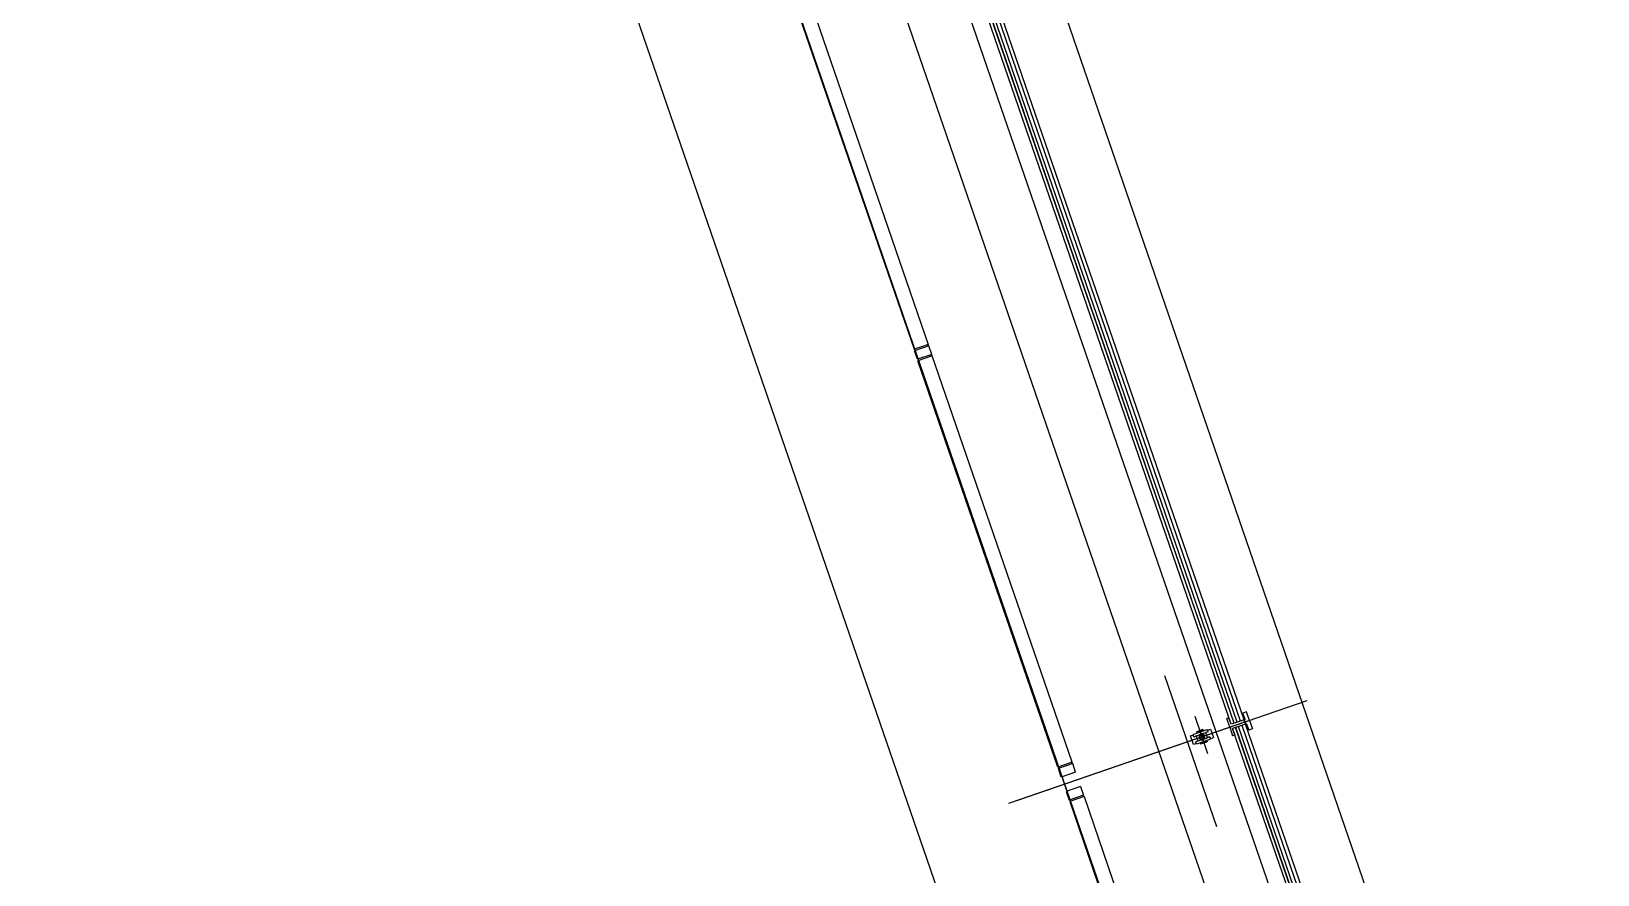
# Model space of a CAD drawing. Extents: x 809487 to 809680, y 818779 to 819225.
# Drawn here: x 809549.46 to 809554.64, y 819147.84 to 819150.63 of the extents above; entities that cross this region are included whole.
import ezdxf

# ---------------------------------------------------------------- set-up
doc = ezdxf.new("R2010")
doc.units = 0
for name, color, linetype in [('F-RC', 7, 'Continuous'), ('MAJ214__', 7, 'Continuous'), ('MAJ270__', 7, 'Continuous'), ('MAJ292__', 7, 'Continuous')]:
    doc.layers.add(name, color=color, linetype=linetype)

msp = doc.modelspace()

# ---------------------------------------------------------------- linework, layer by layer
at = {"layer": 'F-RC'}
for p, q in [((809551.9501, 819150.8254), (809552.3805, 819149.5755)), ((809551.9975, 819150.8413), (809552.4278, 819149.5918)), ((809552.4081, 819149.585), (809552.3805, 819149.5755)), ((809552.4294, 819149.587), (809552.3821, 819149.5707)), ((809552.3919, 819149.5424), (809552.3821, 819149.5707)), ((809552.384, 819149.5714), (809552.3824, 819149.5761)), ((809552.4392, 819149.5587), (809552.3919, 819149.5424)), ((809552.4408, 819149.5539), (809552.3935, 819149.5377)), ((809552.4278, 819149.5918), (809552.4081, 819149.585)), ((809552.4275, 819149.5864), (809552.4259, 819149.5911)), ((809552.4392, 819149.5587), (809552.4294, 819149.587)), ((809552.4389, 819149.5533), (809552.4373, 819149.558)), ((809552.9031, 819148.2113), (809552.4408, 819149.5539)), ((809552.8558, 819148.195), (809552.3935, 819149.5377)), ((809552.3954, 819149.5383), (809552.3938, 819149.543)), ((809552.9031, 819148.2113), (809552.8558, 819148.195)), ((809552.9028, 819148.2059), (809552.9012, 819148.2106)), ((809552.9047, 819148.2066), (809552.8574, 819148.1903)), ((809552.8672, 819148.1619), (809552.8574, 819148.1903)), ((809552.8593, 819148.1909), (809552.8577, 819148.1957)), ((809552.9145, 819148.1782), (809552.8672, 819148.1619)), ((809552.9145, 819148.1782), (809552.9047, 819148.2066)), ((809552.9308, 819148.1309), (809552.8835, 819148.1146)), ((809552.8835, 819148.1146), (809552.8933, 819148.0863)), ((809552.9308, 819148.1309), (809552.9405, 819148.1026)), ((809552.9405, 819148.1026), (809552.8933, 819148.0863)), ((809552.9422, 819148.0978), (809552.8949, 819148.0816)), ((809552.8949, 819148.0816), (809553.3494, 819146.7614)), ((809552.8951, 819148.0869), (809552.8968, 819148.0822)), ((809552.9386, 819148.1019), (809552.9403, 819148.0972)), ((809552.9422, 819148.0978), (809553.3966, 819146.7781))]:
    msp.add_line(p, q, dxfattribs=at)
at = {"layer": 'MAJ214__'}
for p, q in [((809553.4379, 819148.3399), (809552.4661, 819151.1623)), ((809553.4386, 819148.3402), (809552.4668, 819151.1625)), ((809553.4481, 819148.3434), (809552.4762, 819151.1658)), ((809553.4594, 819148.3473), (809552.4876, 819151.1697)), ((809554.3555, 819145.4751), (809552.4038, 819151.1435)), ((809553.3482, 819148.3183), (809553.3043, 819148.3032)), ((809553.3141, 819148.3108), (809553.3358, 819148.3183)), ((809553.3147, 819148.312), (809553.3141, 819148.3108)), ((809553.3346, 819148.3189), (809553.3147, 819148.312)), ((809553.3151, 819148.3079), (809553.3368, 819148.3154)), ((809553.3344, 819148.3146), (809553.3351, 819148.3143)), ((809553.3346, 819148.3189), (809553.3358, 819148.3183)), ((809553.3352, 819148.3138), (809553.3351, 819148.3143)), ((809553.3358, 819148.3183), (809553.3368, 819148.3154)), ((809553.3493, 819148.3174), (809553.3597, 819148.3209)), ((809553.3597, 819148.3209), (809553.3695, 819148.2926)), ((809554.4146, 819145.5034), (809553.4428, 819148.3257)), ((809554.4153, 819145.5036), (809553.4435, 819148.326)), ((809554.4248, 819145.5069), (809553.4529, 819148.3292)), ((809554.4361, 819145.5108), (809553.4643, 819148.3331)), ((809553.2936, 819148.2982), (809553.304, 819148.3017)), ((809553.3034, 819148.2698), (809553.2936, 819148.2982)), ((809553.3138, 819148.2734), (809553.3034, 819148.2698)), ((809553.3056, 819148.2957), (809553.3132, 819148.2983)), ((809553.3189, 819148.2818), (809553.3113, 819148.2792)), ((809553.3134, 819148.2984), (809553.3442, 819148.309)), ((809553.3141, 819148.3108), (809553.3151, 819148.3079)), ((809553.3174, 819148.3087), (809553.3171, 819148.3081)), ((809553.3173, 819148.3076), (809553.3171, 819148.3081)), ((809553.3191, 819148.2818), (809553.3499, 819148.2924)), ((809553.348, 819148.2828), (809553.3263, 819148.2753)), ((809553.3263, 819148.2753), (809553.3273, 819148.2725)), ((809553.349, 819148.28), (809553.3273, 819148.2725)), ((809553.3285, 819148.2719), (809553.3273, 819148.2725)), ((809553.3282, 819148.276), (809553.3279, 819148.2769)), ((809553.3285, 819148.2719), (809553.3484, 819148.2787)), ((809553.3518, 819148.3116), (809553.3442, 819148.309)), ((809553.3461, 819148.2821), (809553.3458, 819148.2831)), ((809553.348, 819148.2828), (809553.349, 819148.28)), ((809553.3484, 819148.2787), (809553.349, 819148.28)), ((809553.3591, 819148.289), (809553.3695, 819148.2926))]:
    msp.add_line(p, q, dxfattribs=at)
msp.add_lwpolyline([(809553.3148, 819148.2724), (809553.3588, 819148.2876)], dxfattribs=at)
msp.add_circle((809553.3315, 819148.2954), 0.006, dxfattribs=at)
for radius, start, end in [(0.0095, 146.6949, 251.3051), (0.0109, 101.1265, 116.8735), (0.0109, 281.1265, 296.8735), (0.0095, 325.1826, 72.8174)]:
    msp.add_arc((809553.3315, 819148.2954), radius, start, end, dxfattribs=at)
for points, degree in [([(809553.3482, 819148.3183), (809553.3483, 819148.3183), (809553.3483, 819148.3183), (809553.3484, 819148.3183), (809553.3484, 819148.3183), (809553.3485, 819148.3183), (809553.3485, 819148.3182), (809553.3486, 819148.3182), (809553.3486, 819148.3182), (809553.3487, 819148.3181), (809553.3487, 819148.3181), (809553.3488, 819148.3181), (809553.3488, 819148.318), (809553.3489, 819148.318), (809553.3489, 819148.3179), (809553.3489, 819148.3179)], 3), ([(809553.3489, 819148.3179), (809553.3493, 819148.3174), (809553.3497, 819148.3169), (809553.3503, 819148.3159), (809553.3506, 819148.3155), (809553.3512, 819148.3145), (809553.3514, 819148.314), (809553.3518, 819148.3132), (809553.3519, 819148.3129), (809553.3521, 819148.3125)], 3), ([(809553.3521, 819148.3123), (809553.3521, 819148.3123), (809553.3522, 819148.3123), (809553.3522, 819148.3122), (809553.3522, 819148.3121), (809553.3521, 819148.3119), (809553.3521, 819148.3119), (809553.352, 819148.3118), (809553.352, 819148.3117), (809553.3519, 819148.3116), (809553.3518, 819148.3116), (809553.3518, 819148.3116), (809553.3518, 819148.3116), (809553.3518, 819148.3116)], 3), ([(809553.3521, 819148.3123), (809553.3521, 819148.3124), (809553.3521, 819148.3124), (809553.3521, 819148.3124), (809553.3521, 819148.3124), (809553.3521, 819148.3125), (809553.3521, 819148.3125), (809553.3521, 819148.3125)], 3), ([(809553.304, 819148.3024), (809553.304, 819148.3025), (809553.304, 819148.3025), (809553.304, 819148.3027), (809553.304, 819148.3027), (809553.304, 819148.3028), (809553.304, 819148.3028), (809553.3041, 819148.3029), (809553.3041, 819148.3029), (809553.3041, 819148.303), (809553.3041, 819148.303), (809553.3041, 819148.3031), (809553.3042, 819148.3031), (809553.3042, 819148.3031), (809553.3042, 819148.3031), (809553.3043, 819148.3032)], 3), ([(809553.3048, 819148.2963), (809553.3047, 819148.2966), (809553.3046, 819148.2969), (809553.3044, 819148.2978), (809553.3043, 819148.2983), (809553.3042, 819148.2995), (809553.3041, 819148.3), (809553.304, 819148.3012), (809553.304, 819148.3018), (809553.304, 819148.3024)], 3), ([(809553.3048, 819148.2963), (809553.3048, 819148.2962), (809553.3048, 819148.2962), (809553.3048, 819148.2962), (809553.3049, 819148.2961), (809553.3049, 819148.2961), (809553.3049, 819148.2961), (809553.3049, 819148.2961)], 3), ([(809553.3056, 819148.2957), (809553.3056, 819148.2957), (809553.3056, 819148.2957), (809553.3056, 819148.2957), (809553.3056, 819148.2957), (809553.3055, 819148.2957), (809553.3054, 819148.2957), (809553.3053, 819148.2957), (809553.3052, 819148.2957), (809553.3051, 819148.2958), (809553.305, 819148.2958), (809553.3049, 819148.2959), (809553.3049, 819148.296), (809553.3049, 819148.2961)], 3), ([(809553.311, 819148.2784), (809553.311, 819148.2784), (809553.3109, 819148.2784), (809553.3109, 819148.2786), (809553.3109, 819148.2786), (809553.311, 819148.2788), (809553.311, 819148.2789), (809553.3111, 819148.279), (809553.3111, 819148.279), (809553.3112, 819148.2791), (809553.3113, 819148.2791), (809553.3113, 819148.2792), (809553.3113, 819148.2792), (809553.3113, 819148.2792)], 3), ([(809553.311, 819148.2784), (809553.311, 819148.2784), (809553.311, 819148.2784), (809553.311, 819148.2783), (809553.311, 819148.2783), (809553.311, 819148.2782), (809553.311, 819148.2782), (809553.311, 819148.2782)], 3), ([(809553.3142, 819148.2728), (809553.3138, 819148.2733), (809553.3134, 819148.2738), (809553.3128, 819148.2748), (809553.3125, 819148.2753), (809553.3119, 819148.2763), (809553.3117, 819148.2768), (809553.3113, 819148.2776), (809553.3112, 819148.2779), (809553.311, 819148.2782)], 3), ([(809553.3132, 819148.2983), (809553.3133, 819148.2983), (809553.3133, 819148.2983), (809553.3134, 819148.2984)], 2), ([(809553.3132, 819148.2983), (809553.3132, 819148.2983), (809553.3132, 819148.2983), (809553.3133, 819148.2981), (809553.3134, 819148.2979), (809553.3135, 819148.2974), (809553.3135, 819148.297), (809553.3137, 819148.2957), (809553.3139, 819148.2947), (809553.3143, 819148.2924), (809553.3146, 819148.2912), (809553.3154, 819148.2889), (809553.3158, 819148.2878), (809553.3168, 819148.2857), (809553.3173, 819148.2848), (809553.3181, 819148.2835), (809553.3184, 819148.283), (809553.3187, 819148.2824), (809553.3188, 819148.2821), (809553.3189, 819148.2819), (809553.3189, 819148.2818), (809553.3189, 819148.2818)], 3), ([(809553.3148, 819148.2724), (809553.3148, 819148.2724), (809553.3148, 819148.2724), (809553.3147, 819148.2724), (809553.3147, 819148.2724), (809553.3146, 819148.2725), (809553.3146, 819148.2725), (809553.3145, 819148.2725), (809553.3145, 819148.2725), (809553.3144, 819148.2726), (809553.3144, 819148.2726), (809553.3143, 819148.2727), (809553.3143, 819148.2727), (809553.3142, 819148.2728), (809553.3142, 819148.2728), (809553.3142, 819148.2728)], 3), ([(809553.3191, 819148.2818), (809553.319, 819148.2818), (809553.319, 819148.2818), (809553.3189, 819148.2818)], 2), ([(809553.3191, 819148.2818), (809553.319, 819148.2818), (809553.319, 819148.2818), (809553.3189, 819148.2818)], 2), ([(809553.3245, 819148.3019), (809553.3245, 819148.3019), (809553.3244, 819148.3018), (809553.3244, 819148.3018), (809553.3243, 819148.3017), (809553.3242, 819148.3015), (809553.3241, 819148.3013), (809553.3238, 819148.3009), (809553.3237, 819148.3007), (809553.3236, 819148.3006)], 3), ([(809553.3266, 819148.3051), (809553.3255, 819148.3034), (809553.3245, 819148.3019)], 2), ([(809553.3285, 819148.2864), (809553.3287, 819148.2863), (809553.3289, 819148.2862), (809553.3293, 819148.2861), (809553.3295, 819148.286), (809553.3298, 819148.2859), (809553.3299, 819148.2859), (809553.3299, 819148.2859), (809553.33, 819148.2859), (809553.33, 819148.2859)], 3), ([(809553.3331, 819148.3049), (809553.3314, 819148.3054), (809553.3294, 819148.3061)], 2), ([(809553.33, 819148.2859), (809553.3317, 819148.2853), (809553.3337, 819148.2846)], 2), ([(809553.3346, 819148.3044), (809553.3344, 819148.3044), (809553.3342, 819148.3045), (809553.3338, 819148.3046), (809553.3336, 819148.3047), (809553.3333, 819148.3048), (809553.3332, 819148.3048), (809553.3332, 819148.3048), (809553.3331, 819148.3049), (809553.3331, 819148.3049)], 3), ([(809553.3365, 819148.2856), (809553.3376, 819148.2873), (809553.3386, 819148.2888)], 2), ([(809553.3386, 819148.2888), (809553.3386, 819148.2889), (809553.3387, 819148.2889), (809553.3387, 819148.289), (809553.3388, 819148.289), (809553.3389, 819148.2893), (809553.339, 819148.2894), (809553.3393, 819148.2898), (809553.3394, 819148.29), (809553.3395, 819148.2901)], 3), ([(809553.3499, 819148.2924), (809553.3499, 819148.2924), (809553.3499, 819148.2924), (809553.3498, 819148.2926), (809553.3497, 819148.2928), (809553.3496, 819148.2934), (809553.3495, 819148.2938), (809553.3494, 819148.295), (809553.3492, 819148.296), (809553.3488, 819148.2983), (809553.3485, 819148.2995), (809553.3477, 819148.3018), (809553.3473, 819148.3029), (809553.3463, 819148.305), (809553.3458, 819148.3059), (809553.345, 819148.3072), (809553.3447, 819148.3077), (809553.3444, 819148.3084), (809553.3443, 819148.3086), (809553.3442, 819148.3088), (809553.3442, 819148.3089), (809553.3442, 819148.309)], 3), ([(809553.3575, 819148.295), (809553.3568, 819148.2948), (809553.3562, 819148.2946), (809553.3546, 819148.294), (809553.3536, 819148.2937), (809553.3521, 819148.2932), (809553.3515, 819148.293), (809553.3505, 819148.2926), (809553.3502, 819148.2925), (809553.3499, 819148.2924)], 3), ([(809553.3575, 819148.295), (809553.3566, 819148.2947), (809553.3557, 819148.2944), (809553.3548, 819148.2941), (809553.3536, 819148.2937), (809553.3523, 819148.2933), (809553.351, 819148.2928), (809553.3506, 819148.2927), (809553.3502, 819148.2925), (809553.3499, 819148.2924)], 3), ([(809553.3575, 819148.295), (809553.3575, 819148.295), (809553.3575, 819148.295), (809553.3575, 819148.295), (809553.3575, 819148.2951), (809553.3576, 819148.2951), (809553.3577, 819148.2951), (809553.3578, 819148.2951), (809553.3579, 819148.295), (809553.358, 819148.295), (809553.3581, 819148.2949), (809553.3582, 819148.2948), (809553.3582, 819148.2947), (809553.3582, 819148.2947)], 3), ([(809553.3583, 819148.2945), (809553.3583, 819148.2945), (809553.3583, 819148.2945), (809553.3583, 819148.2946), (809553.3582, 819148.2946), (809553.3582, 819148.2946), (809553.3582, 819148.2946), (809553.3582, 819148.2947)], 3), ([(809553.3583, 819148.2945), (809553.3584, 819148.2941), (809553.3585, 819148.2938), (809553.3587, 819148.2929), (809553.3588, 819148.2924), (809553.3589, 819148.2913), (809553.359, 819148.2907), (809553.3591, 819148.2895), (809553.3591, 819148.2889), (809553.3591, 819148.2883)], 3), ([(809553.3591, 819148.2883), (809553.3591, 819148.2882), (809553.3591, 819148.2882), (809553.3591, 819148.2881), (809553.3591, 819148.288), (809553.3591, 819148.288), (809553.3591, 819148.2879), (809553.359, 819148.2879), (809553.359, 819148.2878), (809553.359, 819148.2878), (809553.359, 819148.2877), (809553.359, 819148.2877), (809553.3589, 819148.2876), (809553.3589, 819148.2876), (809553.3589, 819148.2876), (809553.3588, 819148.2876)], 3)]:
    msp.add_open_spline(points, degree=degree, dxfattribs=at)
at = {"layer": 'MAJ270__'}
for p, q in [((809549.4642, 819156.4823), (809553.5708, 819144.5561)), ((809551.901, 819150.9757), (809553.8545, 819145.3026)), ((809553.3812, 819147.9977), (809553.2095, 819148.4963)), ((809552.7207, 819148.085), (809553.679, 819148.415)), ((809553.3079, 819148.364), (809553.3507, 819148.2398)), ((809553.471, 819148.3513), (809553.4759, 819148.3371)), ((809552.9398, 819147.9588), (809552.8298, 819148.2784))]:
    msp.add_line(p, q, dxfattribs=at)
msp.add_lwpolyline([(809552.6935, 819148.0757), (809553.4512, 819148.3366)], dxfattribs=at)
msp.add_circle((809553.4734, 819148.3442), 0.003, dxfattribs=at)
at = {"layer": 'MAJ292__'}
for p, q in [((809554.6392, 819145.5728), (809551.7352, 819154.0068)), ((809553.4284, 819148.3367), (809552.4566, 819151.159)), ((809553.471, 819148.3513), (809552.4993, 819151.1734)), ((809554.1664, 819145.41), (809552.2147, 819151.0784)), ((809553.4793, 819148.378), (809553.467, 819148.3737)), ((809553.4743, 819148.3525), (809553.467, 819148.3737)), ((809553.4891, 819148.3496), (809553.4793, 819148.378)), ((809553.4211, 819148.3579), (809553.4138, 819148.3554)), ((809553.4236, 819148.327), (809553.4138, 819148.3554)), ((809553.4284, 819148.3367), (809553.4211, 819148.3579)), ((809553.4891, 819148.3496), (809553.4236, 819148.327)), ((809553.4891, 819148.3496), (809553.4236, 819148.327)), ((809553.4236, 819148.327), (809553.4333, 819148.2987)), ((809553.4743, 819148.3525), (809553.4284, 819148.3367)), ((809553.4792, 819148.3383), (809553.4333, 819148.3225)), ((809554.4051, 819145.5001), (809553.4333, 819148.3225)), ((809553.4333, 819148.3225), (809553.4406, 819148.3012)), ((809554.4477, 819145.5148), (809553.4759, 819148.3371)), ((809553.4792, 819148.3383), (809553.4865, 819148.317)), ((809553.4988, 819148.3212), (809553.4865, 819148.317)), ((809553.4891, 819148.3496), (809553.4988, 819148.3212)), ((809553.4406, 819148.3012), (809553.4333, 819148.2987))]:
    msp.add_line(p, q, dxfattribs=at)

doc.saveas('drawing.dxf')
